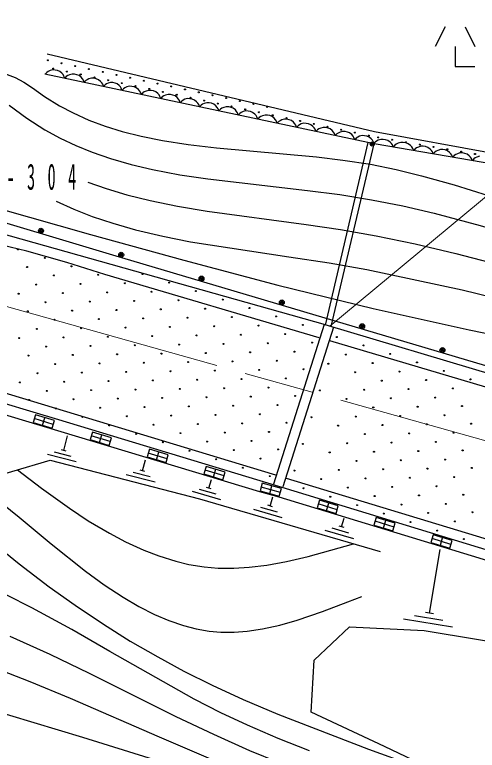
# Model space of a CAD drawing. Units: millimetres, scale not verified. Extents: x 40000 to 680000, y 20000 to 380000.
# Drawn here: x 348468 to 371798, y 292255 to 329361 of the extents above; entities that cross this region are included whole.
import ezdxf

# ---------------------------------------------------------------- set-up
doc = ezdxf.new("R2010")
doc.units = ezdxf.units.MM
doc.header["$LTSCALE"] = 1000
doc.linetypes.add('CHAIN', pattern=[18.5, 12, -1.5, 3.5, -1.5])
for name, color, linetype, lineweight in [('M-BGD', 7, 'Continuous', 25), ('M-BMK', 2, 'CHAIN', 13), ('M-BMK-SRVR', 3, 'Continuous', 25), ('M-STR-HTXT', 7, 'Continuous', 13)]:
    doc.layers.add(name, color=color, linetype=linetype, lineweight=lineweight)
doc.styles.add('ＭＳ ゴシック', font='')
doc.styles.get('ＭＳ ゴシック').set_extended_font_data('MS Gothic')

msp = doc.modelspace()

# ---------------------------------------------------------------- linework, layer by layer
at = {"layer": 'M-BGD'}
for p, q in [((370181, 328755), (369681, 327755)), ((371181, 328755), (371681, 327755)), ((350097, 327383), (366611, 323471)), ((366593, 322846), (349994, 326369)), ((366611, 323471), (382160, 320617)), ((364144, 313697), (366301, 322915)), ((364436, 313628), (366593, 322846)), ((382391, 320142), (366593, 322846)), ((347689, 318355), (364121, 313728)), ((363826, 313069), (353009, 316264)), ((364072, 313742), (361520, 305684)), ((364550, 313592), (361998, 305538)), ((406225, 301103), (364119, 313723)), ((403995, 301134), (364360, 312905)), ((361630, 306135), (346756, 310643)), ((350414, 308697), (349457, 308986)), ((349878, 308650), (349993, 309033)), ((350945, 307380), (351136, 308120)), ((353286, 307830), (352329, 308119)), ((352749, 307783), (352865, 308166)), ((351319, 307077), (350472, 307296)), ((351066, 307349), (350824, 307411)), ((356158, 306962), (355201, 307251)), ((355621, 306915), (355737, 307298)), ((351571, 306806), (350119, 307180)), ((354918, 306355), (355061, 306908)), ((355544, 305781), (354092, 306155)), ((355292, 306052), (354444, 306271)), ((355039, 306324), (354797, 306386)), ((359030, 306095), (358072, 306384)), ((358493, 306048), (358609, 306431)), ((358260, 305483), (358388, 305923)), ((362155, 305987), (392632, 296717)), ((358623, 305168), (357783, 305414)), ((358379, 305448), (358140, 305518)), ((361867, 305264), (360903, 305529)), ((361332, 305204), (361438, 305590)), ((358867, 304888), (357427, 305310)), ((361355, 304577), (361490, 305037)), ((364732, 304392), (363775, 304683)), ((364195, 304346), (364312, 304729)), ((361963, 303982), (360523, 304404)), ((361719, 304262), (360879, 304508)), ((361475, 304542), (361235, 304612)), ((364956, 303523), (365086, 303966)), ((365076, 303488), (364836, 303558)), ((367601, 303517), (366645, 303809)), ((367065, 303472), (367181, 303854)), ((365564, 302929), (364124, 303350)), ((365320, 303208), (364480, 303454)), ((370471, 302643), (369515, 302935)), ((369935, 302598), (370051, 302980)), ((369392, 299167), (369922, 302385)), ((369589, 299134), (369194, 299199)), ((370544, 298470), (368077, 298877)), ((370066, 298802), (368636, 299038))]:
    msp.add_line(p, q, dxfattribs=at)
for points in [[(370681, 327755), (370681, 326755), (371681, 326755)], [(366593, 322846), (366555, 322957), (366509, 323028), (366443, 323103), (366338, 323187), (366225, 323231), (366108, 323256), (365986, 323262), (365856, 323228), (365766, 323186), (365694, 323139), (365615, 323054), (365577, 323164), (365531, 323235), (365465, 323311), (365360, 323394), (365247, 323439), (365129, 323464), (365008, 323469), (364878, 323435), (364787, 323393), (364716, 323347), (364637, 323262), (364599, 323372), (364553, 323443), (364487, 323518), (364382, 323602), (364269, 323646), (364151, 323671), (364030, 323677), (363900, 323643), (363809, 323601), (363738, 323555), (363659, 323469), (363621, 323579), (363574, 323651), (363509, 323726), (363404, 323810), (363290, 323854), (363173, 323879), (363051, 323884), (362922, 323850), (362831, 323808), (362760, 323762), (362680, 323677), (362642, 323787), (362596, 323858), (362530, 323933), (362425, 324017), (362312, 324062), (362195, 324086), (362073, 324092), (361943, 324058), (361853, 324016), (361782, 323970), (361702, 323884), (361664, 323995), (361618, 324066), (361552, 324141), (361447, 324225), (361334, 324269), (361217, 324294), (361095, 324299), (360965, 324266), (360874, 324224), (360803, 324177), (360724, 324092), (360686, 324202), (360640, 324273), (360574, 324349), (360469, 324432), (360356, 324477), (360238, 324502), (360117, 324507), (359987, 324473), (359896, 324431), (359825, 324385), (359746, 324299), (359708, 324410), (359661, 324481), (359596, 324556), (359491, 324640), (359377, 324684), (359260, 324709), (359139, 324715), (359009, 324681), (358918, 324639), (358847, 324592), (358767, 324507), (358729, 324617), (358683, 324688), (358617, 324764), (358512, 324847), (358399, 324892), (358282, 324917), (358160, 324922), (358030, 324888), (357940, 324846), (357869, 324800), (357789, 324715), (357751, 324825), (357705, 324896), (357639, 324971), (357534, 325055), (357421, 325099), (357304, 325124), (357182, 325130), (357052, 325096), (356962, 325054), (356890, 325008), (356811, 324922), (356773, 325032), (356727, 325104), (356661, 325179), (356556, 325263), (356443, 325307), (356325, 325332), (356204, 325337), (356074, 325303), (355983, 325261), (355912, 325215), (355833, 325130), (355795, 325240), (355749, 325311), (355683, 325386), (355578, 325470), (355465, 325515), (355347, 325539), (355226, 325545), (355096, 325511), (355005, 325469), (354934, 325423), (354855, 325337), (354817, 325448), (354770, 325519), (354705, 325594), (354600, 325678), (354486, 325722), (354369, 325747), (354247, 325752), (354118, 325719), (354027, 325677), (353956, 325630), (353876, 325545), (353840, 325650), (353796, 325717), (353734, 325789), (353634, 325868), (353527, 325910), (353415, 325934), (353300, 325939), (353176, 325907), (353090, 325867), (353022, 325823), (352947, 325742), (352909, 325852), (352863, 325924), (352797, 325999), (352692, 326082), (352579, 326127), (352461, 326152), (352340, 326157), (352210, 326123), (352119, 326081), (352048, 326035), (351969, 325950), (351931, 326060), (351885, 326131), (351819, 326206), (351714, 326290), (351601, 326334), (351483, 326359), (351362, 326365), (351232, 326331), (351141, 326289), (351070, 326243), (350991, 326157), (350953, 326268), (350906, 326339), (350841, 326414), (350736, 326498), (350622, 326542), (350505, 326567), (350383, 326572), (350254, 326539), (350163, 326496), (350092, 326450), (350012, 326365)], [(347736, 326481), (348483, 326190), (348924, 325963), (349368, 325669), (349966, 325240), (350719, 324769), (351411, 324403), (352213, 324043), (353037, 323735), (353881, 323473), (354840, 323229), (355918, 323011), (357217, 322809), (358639, 322642), (363693, 322189), (365025, 322031), (366419, 321815), (367711, 321553), (368985, 321241), (370627, 320775), (372346, 320234)], [(348191, 324791), (349083, 324145), (349983, 323559), (350757, 323132), (351553, 322755), (352371, 322423), (353301, 322103), (354348, 321804), (355416, 321553), (356803, 321290), (358212, 321077), (363230, 320498), (364862, 320287), (366459, 320030), (368048, 319712), (369615, 319346), (371938, 318730), (374237, 318069), (378907, 316738), (380932, 316229), (383069, 315747)], [(371911, 322220), (371783, 322181), (371694, 322136), (371625, 322087), (371549, 321998), (371506, 322107), (371457, 322176), (371389, 322249), (371280, 322328), (371166, 322368), (371047, 322388), (370926, 322389), (370797, 322350), (370708, 322304), (370639, 322255), (370563, 322167), (370521, 322276), (370472, 322345), (370403, 322417), (370295, 322497), (370180, 322537), (370062, 322557), (369940, 322558), (369812, 322519), (369723, 322473), (369653, 322424), (369577, 322336), (369535, 322444), (369486, 322514), (369417, 322586), (369309, 322666), (369194, 322706), (369076, 322726), (368954, 322726), (368826, 322687), (368737, 322642), (368668, 322593), (368592, 322504), (368547, 322618), (368496, 322691), (368424, 322767), (368310, 322851), (368189, 322893), (368065, 322914), (367937, 322915), (367803, 322874), (367709, 322826), (367636, 322774), (367557, 322682), (367514, 322790), (367465, 322859), (367397, 322932), (367289, 323012), (367174, 323051), (367055, 323072), (366934, 323072), (366805, 323033), (366716, 322988), (366647, 322939), (366571, 322850)], [(352152, 320918), (353083, 320593), (354130, 320282), (355294, 319993), (356677, 319708), (358182, 319452), (363174, 318772), (364898, 318518), (366692, 318201), (368663, 317796), (370710, 317322), (375435, 316089), (377551, 315507), (379595, 314999), (384124, 314167), (388733, 313400)], [(350558, 319948), (351457, 319545), (352377, 319187), (353412, 318841), (354564, 318514), (355934, 318188), (357327, 317910), (362294, 317145), (364321, 316839), (366230, 316500), (371034, 315482), (375778, 314328), (377615, 313861), (379470, 313445)], [(345708, 319551), (353397, 317253), (406781, 301403), (410575, 300267), (414562, 299114)], [(347592, 319610), (352283, 318278), (356993, 316972), (361744, 315719), (366545, 314548), (371382, 313470), (376160, 312495), (380751, 311636), (385331, 310823), (390070, 309972)], [(353009, 316264), (351096, 316859), (349076, 317432), (347814, 317739), (346577, 317987), (345193, 318207), (343703, 318388), (341628, 318569), (339532, 318701), (338694, 318748)], [(334948, 312949), (335948, 312799), (337977, 312415), (338935, 312201), (340904, 311746), (341872, 311508), (343805, 310993), (344761, 310712), (346672, 310141), (347629, 309851), (349544, 309273), (350501, 308984), (361942, 305529), (403369, 292867)], [(403202, 292400), (361801, 305023), (360836, 305288), (346513, 309614), (344605, 310184), (343650, 310465), (341739, 310974), (340773, 311212), (338815, 311664), (337858, 311878), (335864, 312255), (334931, 312400)], [(346373, 305751), (350253, 306887), (357794, 304942), (366903, 302276)], [(348605, 306405), (349816, 305477), (351229, 304462), (352180, 303837), (353246, 303205), (354062, 302775), (354986, 302352), (355735, 302062), (356587, 301795), (357256, 301634), (358027, 301507), (358735, 301447), (359515, 301441), (360299, 301490), (361185, 301601), (362173, 301783), (363264, 302038), (365547, 302673)], [(347827, 304727), (348693, 304021), (350304, 302675), (352046, 301286), (352982, 300604), (353934, 299976), (354725, 299514), (355526, 299107), (356247, 298799), (356977, 298549), (357621, 298383), (358272, 298270), (358867, 298216), (359530, 298213), (360198, 298263), (360967, 298377), (361839, 298569), (362717, 298816), (363992, 299249), (365273, 299736), (365978, 300015)], [(347229, 302846), (348691, 301666), (350213, 300505), (351521, 299568), (352938, 298617), (354297, 297766), (355680, 296961), (356999, 296250), (358431, 295541), (359993, 294821), (361734, 294077), (366317, 292319), (368541, 291505)], [(363341, 292226), (361760, 292850), (360201, 293521), (358857, 294151), (357526, 294831), (353266, 297243), (351356, 298341), (349330, 299445), (348074, 300076)], [(363420, 294176), (363570, 296801), (365351, 298484), (369124, 298299), (374598, 297397)], [(388262, 275632), (386731, 276382), (385139, 277222), (384193, 277779), (383285, 278374), (381666, 279551), (380023, 280812), (376132, 283815), (374601, 284944), (372963, 286088), (371709, 286905), (370343, 287730), (369113, 288414), (367776, 289095), (366324, 289771), (364813, 290419), (360325, 292230), (358505, 293044), (356618, 293945), (352240, 296124), (350258, 297084), (348246, 298000)], [(372779, 284664), (370827, 285876), (369104, 286888), (367355, 287856), (366037, 288543), (364683, 289191), (360244, 290993), (355768, 292920), (351289, 294867), (349250, 295708), (347085, 296544)], [(386944, 271597), (383041, 274526), (379125, 277448), (375184, 280354), (371206, 283238), (367218, 286062), (365804, 287023), (364376, 287931), (363353, 288526), (362151, 289162), (360933, 289744), (359611, 290317), (358088, 290912), (356538, 291462), (351899, 292908), (346974, 294380)], [(377909, 287299), (367125, 292447), (363420, 294176)]]:
    msp.add_lwpolyline(points, dxfattribs=at)
for points in [[(350472, 308888), (349515, 309178), (349399, 308795), (350356, 308505)], [(353344, 308021), (352386, 308310), (352271, 307927), (353228, 307638)], [(356216, 307154), (355258, 307443), (355143, 307060), (356100, 306771)], [(359088, 306286), (358130, 306575), (358015, 306193), (358972, 305903)], [(361920, 305457), (360956, 305722), (360850, 305336), (361814, 305072)], [(364790, 304583), (363833, 304874), (363717, 304492), (364673, 304200)], [(367660, 303709), (366703, 304000), (366586, 303618), (367543, 303326)], [(370529, 302835), (369573, 303126), (369456, 302743), (370413, 302452)]]:
    msp.add_lwpolyline(points, close=True, dxfattribs=at)
for centre, radius in [((350139, 327061), 25), ((350831, 326914), 25), ((350411, 326641), 25), ((351522, 326767), 25), ((352214, 326620), 25), ((351103, 326495), 25), ((351795, 326348), 25), ((352487, 326201), 25), ((352906, 326474), 25), ((353598, 326327), 25), ((354289, 326180), 25), ((353178, 326054), 25), ((353870, 325908), 25), ((354981, 326033), 25), ((355673, 325887), 25), ((354562, 325761), 25), ((355253, 325614), 25), ((355945, 325467), 25), ((356364, 325740), 25), ((357056, 325593), 25), ((357748, 325446), 25), ((356637, 325321), 25), ((357328, 325174), 25), ((358020, 325027), 25), ((358439, 325299), 25), ((359131, 325153), 25), ((358712, 324880), 25), ((359404, 324733), 25), ((359823, 325006), 25), ((360515, 324859), 25), ((361206, 324712), 25), ((360095, 324587), 25), ((360787, 324440), 25), ((361479, 324293), 25), ((362170, 324146), 25), ((362862, 324000), 25), ((363554, 323853), 25), ((364246, 323706), 25), ((364937, 323559), 25), ((365629, 323412), 25), ((366321, 323266), 25), ((366803, 323169), 25), ((366503, 322837), 100), ((366503, 322837), 60), ((366503, 322837), 20), ((367500, 323050), 25), ((368197, 322931), 25), ((368894, 322811), 25), ((369591, 322692), 25), ((370288, 322573), 25), ((370985, 322453), 25), ((371682, 322334), 25), ((349792, 318461), 125), ((349792, 318461), 75), ((349792, 318461), 25), ((348633, 317522), 25), ((353840, 317252), 125), ((353840, 317252), 75), ((353840, 317252), 25), ((349981, 317095), 25), ((349094, 316634), 25), ((351330, 316668), 25), ((350442, 316207), 25), ((352678, 316241), 25), ((354914, 316274), 25), ((357890, 316049), 125), ((351790, 315780), 25), ((354026, 315813), 25), ((356262, 315847), 25), ((357890, 316049), 75), ((357890, 316049), 25), ((349554, 315747), 25), ((355374, 315386), 25), ((357610, 315420), 25), ((348667, 315286), 25), ((350902, 315319), 25), ((353138, 315353), 25), ((350015, 314859), 25), ((352251, 314892), 25), ((354486, 314926), 25), ((356722, 314959), 25), ((358958, 314993), 25), ((361940, 314847), 125), ((361940, 314847), 75), ((361940, 314847), 25), ((349127, 314398), 25), ((351363, 314432), 25), ((353599, 314465), 25), ((355835, 314499), 25), ((358070, 314532), 25), ((360306, 314566), 25), ((350475, 313971), 25), ((352711, 314005), 25), ((354947, 314038), 25), ((357183, 314072), 25), ((359419, 314105), 25), ((361654, 314139), 25), ((351824, 313544), 25), ((354059, 313578), 25), ((356295, 313611), 25), ((358531, 313645), 25), ((360767, 313678), 25), ((363003, 313712), 25), ((365990, 313644), 125), ((365990, 313644), 75), ((365990, 313644), 25), ((349588, 313511), 25), ((355408, 313151), 25), ((357643, 313184), 25), ((359879, 313218), 25), ((362115, 313251), 25), ((348700, 313050), 25), ((350936, 313084), 25), ((353172, 313117), 25), ((361227, 312790), 25), ((363463, 312824), 25), ((364713, 313103), 25), ((350048, 312623), 25), ((352284, 312657), 25), ((354520, 312690), 25), ((356756, 312724), 25), ((358992, 312757), 25), ((366061, 312675), 25), ((370040, 312442), 125), ((370040, 312442), 75), ((370040, 312442), 25), ((349161, 312163), 25), ((351397, 312196), 25), ((353632, 312229), 25), ((355868, 312263), 25), ((358104, 312296), 25), ((360340, 312330), 25), ((362576, 312363), 25), ((365173, 312215), 25), ((367409, 312248), 25), ((350509, 311735), 25), ((352745, 311769), 25), ((354980, 311802), 25), ((357216, 311836), 25), ((359452, 311869), 25), ((361688, 311903), 25), ((364286, 311754), 25), ((366521, 311788), 25), ((368757, 311821), 25), ((351857, 311308), 25), ((354093, 311342), 25), ((356329, 311375), 25), ((358564, 311409), 25), ((360800, 311442), 25), ((363036, 311476), 25), ((365634, 311327), 25), ((367870, 311361), 25), ((370105, 311394), 25), ((349621, 311275), 25), ((357677, 310948), 25), ((359913, 310982), 25), ((362149, 311015), 25), ((369218, 310934), 25), ((371454, 310967), 25), ((348734, 310814), 25), ((350969, 310848), 25), ((353205, 310881), 25), ((355441, 310915), 25), ((361261, 310555), 25), ((366982, 310900), 25), ((350082, 310387), 25), ((352318, 310421), 25), ((354553, 310454), 25), ((356789, 310488), 25), ((359025, 310521), 25), ((363859, 310406), 25), ((366094, 310440), 25), ((368330, 310473), 25), ((370566, 310507), 25), ((349194, 309927), 25), ((351430, 309960), 25), ((353666, 309994), 25), ((355902, 310027), 25), ((358137, 310061), 25), ((360373, 310094), 25), ((362609, 310128), 25), ((365207, 309979), 25), ((367443, 310013), 25), ((369678, 310046), 25), ((350542, 309500), 25), ((352778, 309533), 25), ((355014, 309567), 25), ((357250, 309600), 25), ((359486, 309634), 25), ((361721, 309667), 25), ((366555, 309552), 25), ((368791, 309585), 25), ((371027, 309619), 25), ((351891, 309073), 25), ((354126, 309106), 25), ((356362, 309139), 25), ((358598, 309173), 25), ((360834, 309206), 25), ((365667, 309091), 25), ((367903, 309125), 25), ((370139, 309158), 25), ((357710, 308712), 25), ((359946, 308746), 25), ((362182, 308779), 25), ((363431, 309058), 25), ((369251, 308698), 25), ((371487, 308731), 25), ((353239, 308645), 25), ((355475, 308679), 25), ((364780, 308631), 25), ((367015, 308664), 25), ((354587, 308218), 25), ((356823, 308252), 25), ((359059, 308285), 25), ((361294, 308319), 25), ((366128, 308204), 25), ((368364, 308237), 25), ((370600, 308271), 25), ((355935, 307791), 25), ((358171, 307825), 25), ((360407, 307858), 25), ((363004, 307710), 25), ((365240, 307743), 25), ((367476, 307777), 25), ((369712, 307810), 25), ((357283, 307364), 25), ((359519, 307398), 25), ((361755, 307431), 25), ((364353, 307283), 25), ((366588, 307316), 25), ((368824, 307350), 25), ((371060, 307383), 25), ((358631, 306937), 25), ((360867, 306971), 25), ((365701, 306856), 25), ((367937, 306889), 25), ((370172, 306923), 25), ((359980, 306510), 25), ((371521, 306495), 25), ((362577, 306362), 25), ((364813, 306395), 25), ((367049, 306429), 25), ((369285, 306462), 25), ((361328, 306083), 25), ((363926, 305935), 25), ((366161, 305968), 25), ((368397, 306001), 25), ((370633, 306035), 25), ((363038, 305474), 25), ((365274, 305507), 25), ((367510, 305541), 25), ((369745, 305574), 25), ((364386, 305047), 25), ((366622, 305080), 25), ((368858, 305114), 25), ((371094, 305147), 25), ((365734, 304620), 25), ((367970, 304653), 25), ((370206, 304687), 25), ((371554, 304260), 25), ((367082, 304193), 25), ((369318, 304226), 25), ((368431, 303766), 25), ((370666, 303799), 25), ((369779, 303339), 25), ((371127, 302911), 25)]:
    msp.add_circle(centre, radius, dxfattribs=at)
at = {"layer": 'M-BMK'}
msp.add_line((347099, 314903), (418443, 294937), dxfattribs=at)
at = {"layer": 'M-STR-HTXT'}
msp.add_line((383293, 329361), (364355, 313652), dxfattribs=at)

# ---------------------------------------------------------------- texts
at = {"layer": 'M-BMK-SRVR', "insert": (345983, 320436), "char_height": 1320, "attachment_point": 7, "style": 'ＭＳ ゴシック'}
msp.add_mtext('\\T2.56;\\W0.45;基-304', dxfattribs=at)

doc.saveas('drawing.dxf')
